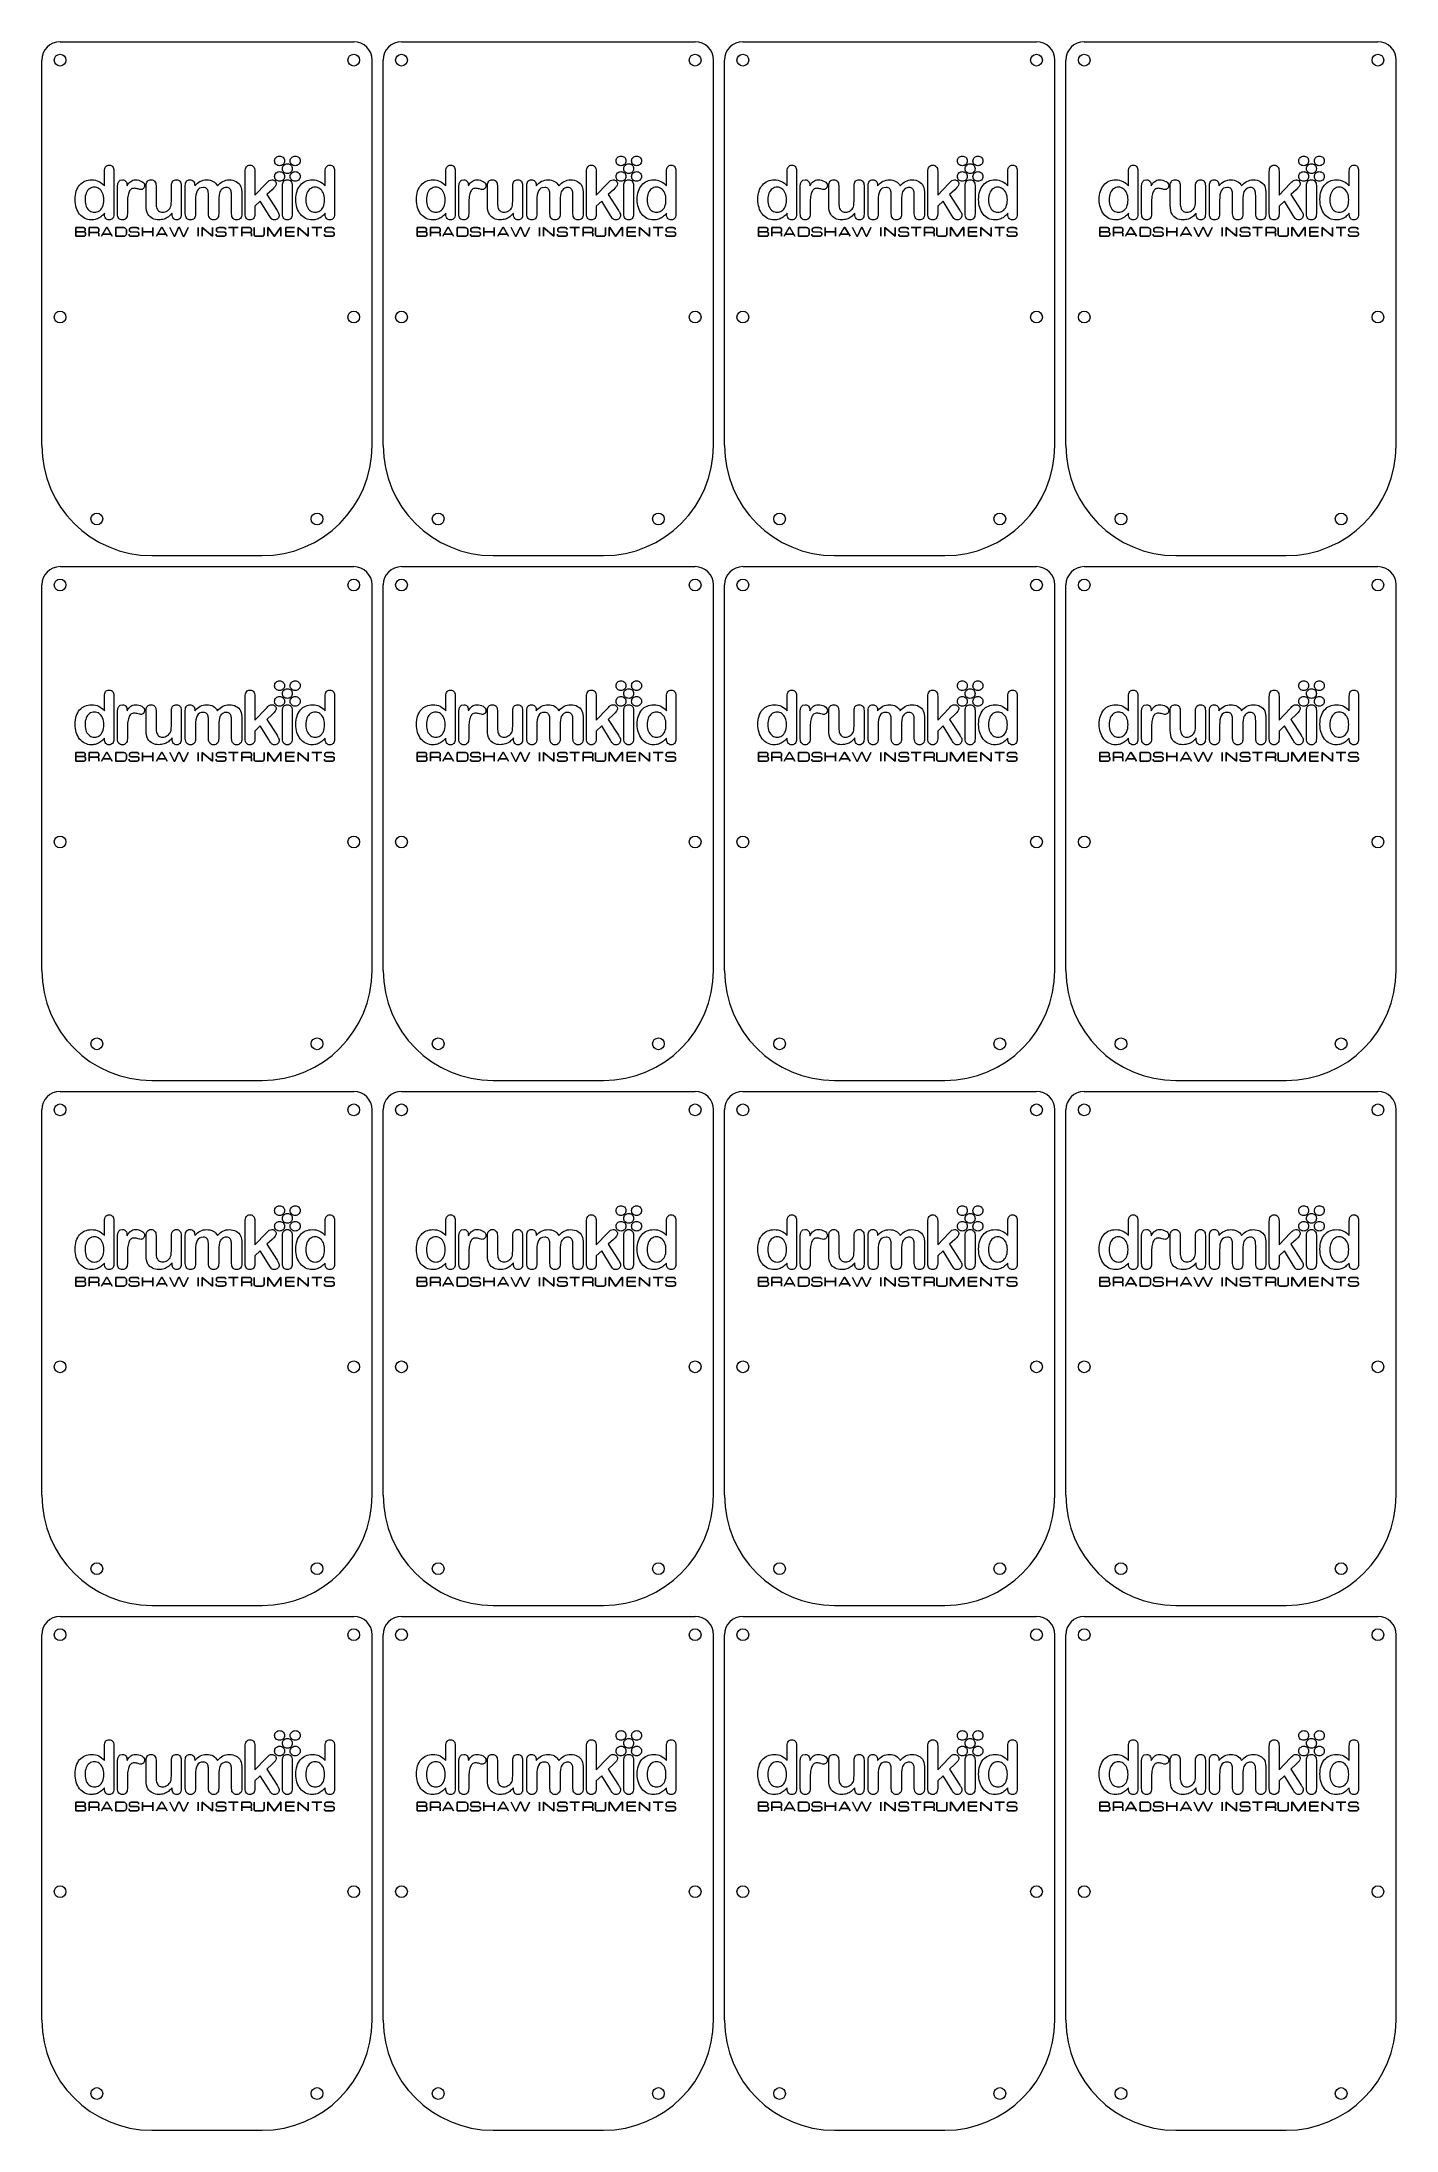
# Model space of a CAD drawing. Header units: millimetres. Extents: x 3 to 372, y 3 to 572.
import ezdxf

# ---------------------------------------------------------------- set-up
doc = ezdxf.new("R2010")
doc.units = ezdxf.units.MM
doc.layers.get('0').update_dxf_attribs({"lineweight": 0, "true_color": 0xffffff})
doc.layers.add('cut profiles', color=1, linetype='Continuous', lineweight=9, true_color=0xff0000)
doc.layers.add('line engrave', color=5, linetype='Continuous', lineweight=9, true_color=0x0000ff)

# ---------------------------------------------------------------- blocks, each defined once
blk = doc.blocks.new('bradshaw instruments')
at = {"layer": 'line engrave', "flags": 128}
for points in [[(2.24, 1.24, -0.098908), (2.42, 1.2, -0.10344), (2.56, 1.11, -0.090339), (2.66, 0.96, -0.105124), (2.69, 0.79), (2.69, 0.45, -0.105063), (2.66, 0.27, -0.093767), (2.56, 0.13, -0.095613), (2.42, 0.04, -0.103244), (2.24, 0), (0, 0), (0, 1.24), (2.13, 1.24, 0.099973), (2.3, 1.27, 0.098904), (2.43, 1.36, 0.092327), (2.53, 1.5, 0.106575), (2.56, 1.66), (2.56, 1.93, 0.106575), (2.53, 2.09, 0.092327), (2.43, 2.23, 0.098904), (2.3, 2.32, 0.099973), (2.13, 2.35), (0, 2.35), (0, 1.24), (0, 2.35), (2.13, 2.35, -0.099973), (2.3, 2.32, -0.098904), (2.43, 2.23, -0.092327), (2.53, 2.09, -0.106575), (2.56, 1.93), (2.56, 1.66, -0.106575), (2.53, 1.5, -0.092327), (2.43, 1.36, -0.098904), (2.3, 1.27, -0.099973), (2.13, 1.24), (0, 1.24), (0, 0), (2.24, 0, 0.103244), (2.42, 0.04, 0.095613), (2.56, 0.13, 0.093767), (2.66, 0.27, 0.105063), (2.69, 0.45), (2.69, 0.79, 0.105124), (2.66, 0.96, 0.090339), (2.56, 1.11, 0.10344), (2.42, 1.2, 0.098908)], [(3.68, 2.35), (5.87, 2.35, -0.122448), (6.02, 2.31, -0.093839), (6.16, 2.21, -0.089281), (6.25, 2.05, -0.092161), (6.28, 1.86), (6.28, 1.52, -0.093718), (6.25, 1.33, -0.087748), (6.16, 1.18, -0.098298), (6.02, 1.08, -0.117924), (5.87, 1.04), (3.68, 1.04), (5.87, 1.04, 0.117924), (6.02, 1.08, 0.098298), (6.16, 1.18, 0.087748), (6.25, 1.33, 0.093718), (6.28, 1.52), (6.28, 1.86, 0.092161), (6.25, 2.05, 0.089281), (6.16, 2.21, 0.093839), (6.02, 2.31, 0.122448), (5.87, 2.35), (3.68, 2.35), (3.68, 0)], [(6.28, 0.6, 0.052423), (6.27, 0.75, 0.092725), (6.21, 0.89, 0.119673), (6.09, 1, 0.132163), (5.91, 1.04, -0.132163), (6.09, 1, -0.119673), (6.21, 0.89, -0.092725), (6.27, 0.75, -0.052423), (6.28, 0.6), (6.28, 0)], [(13.08, 0, 0.102226), (13.37, 0.06, 0.094501), (13.6, 0.21, 0.098786), (13.76, 0.44, 0.10219), (13.81, 0.73), (13.81, 1.62, 0.102226), (13.76, 1.91, 0.096653), (13.6, 2.14, 0.096653), (13.37, 2.3, 0.102226), (13.08, 2.35), (10.95, 2.35), (10.95, 0), (10.95, 2.35), (13.08, 2.35, -0.102226), (13.37, 2.3, -0.096653), (13.6, 2.14, -0.096653), (13.76, 1.91, -0.102226), (13.81, 1.62), (13.81, 0.73, -0.10219), (13.76, 0.44, -0.098786), (13.6, 0.21, -0.094501), (13.37, 0.06, -0.102226), (13.08, 0), (10.95, 0)], [(14.55, 0.36, 0.099432), (14.57, 0.21, 0.143913), (14.67, 0.1, 0.093182), (14.84, 0.03, 0.05916), (15.1, 0), (16.54, 0, 0.058982), (16.78, 0.03, 0.068534), (17, 0.11, 0.089996), (17.16, 0.25, 0.183934), (17.23, 0.42), (17.23, 0.8, 0.148001), (17.19, 0.95, 0.089697), (17.08, 1.06, 0.084909), (16.94, 1.13, 0.064508), (16.79, 1.16), (14.98, 1.21, -0.232779), (14.74, 1.31, -0.167692), (14.67, 1.56), (14.67, 1.91, -0.119152), (14.71, 2.11, -0.147143), (14.85, 2.25, -0.090006), (15.09, 2.33, -0.039138), (15.46, 2.35), (16.56, 2.35, -0.038575), (16.79, 2.33, -0.081431), (16.97, 2.28, -0.127919), (17.09, 2.18, -0.150432), (17.13, 2.02), (17.13, 1.82), (17.13, 2.02, 0.150432), (17.09, 2.18, 0.127919), (16.97, 2.28, 0.081431), (16.79, 2.33, 0.038575), (16.56, 2.35), (15.46, 2.35, 0.039138), (15.09, 2.33, 0.090006), (14.85, 2.25, 0.147143), (14.71, 2.11, 0.119152), (14.67, 1.91), (14.67, 1.56, 0.167692), (14.74, 1.31, 0.232779), (14.98, 1.21), (16.79, 1.16, -0.064508), (16.94, 1.13, -0.084909), (17.08, 1.06, -0.089697), (17.19, 0.95, -0.148001), (17.23, 0.8), (17.23, 0.42, -0.183934), (17.16, 0.25, -0.089996), (17, 0.11, -0.068534), (16.78, 0.03, -0.058982), (16.54, 0), (15.1, 0, -0.05916), (14.84, 0.03, -0.093182), (14.67, 0.1, -0.143913), (14.57, 0.21, -0.099432), (14.55, 0.36), (14.55, 0.56)], [(38.23, 0.36, 0.099432), (38.25, 0.21, 0.143913), (38.35, 0.1, 0.093182), (38.52, 0.03, 0.05916), (38.78, 0), (40.22, 0, 0.058982), (40.46, 0.03, 0.068534), (40.68, 0.11, 0.089996), (40.84, 0.25, 0.183934), (40.91, 0.42), (40.91, 0.8, 0.148001), (40.87, 0.95, 0.089697), (40.76, 1.06, 0.084909), (40.62, 1.13, 0.064508), (40.47, 1.16), (38.66, 1.21, -0.232779), (38.42, 1.31, -0.167692), (38.35, 1.56), (38.35, 1.91, -0.119152), (38.39, 2.11, -0.147143), (38.53, 2.25, -0.090006), (38.77, 2.33, -0.039138), (39.14, 2.35), (40.24, 2.35, -0.038575), (40.47, 2.33, -0.081431), (40.65, 2.28, -0.127919), (40.77, 2.18, -0.150432), (40.81, 2.02), (40.81, 1.82), (40.81, 2.02, 0.150432), (40.77, 2.18, 0.127919), (40.65, 2.28, 0.081431), (40.47, 2.33, 0.038575), (40.24, 2.35), (39.14, 2.35, 0.039138), (38.77, 2.33, 0.090006), (38.53, 2.25, 0.147143), (38.39, 2.11, 0.119152), (38.35, 1.91), (38.35, 1.56, 0.167692), (38.42, 1.31, 0.232779), (38.66, 1.21), (40.47, 1.16, -0.064508), (40.62, 1.13, -0.084909), (40.76, 1.06, -0.089697), (40.87, 0.95, -0.148001), (40.91, 0.8), (40.91, 0.42, -0.183934), (40.84, 0.25, -0.089996), (40.68, 0.11, -0.068534), (40.46, 0.03, -0.058982), (40.22, 0), (38.78, 0, -0.05916), (38.52, 0.03, -0.093182), (38.35, 0.1, -0.143913), (38.25, 0.21, -0.099432), (38.23, 0.36), (38.23, 0.56)], [(45.28, 2.35), (47.47, 2.35, -0.122448), (47.62, 2.31, -0.093839), (47.75, 2.21, -0.089281), (47.84, 2.05, -0.092161), (47.88, 1.86), (47.88, 1.52, -0.093718), (47.84, 1.33, -0.087748), (47.75, 1.18, -0.098298), (47.62, 1.08, -0.117924), (47.47, 1.04), (45.28, 1.04), (47.47, 1.04, 0.117924), (47.62, 1.08, 0.098298), (47.75, 1.18, 0.087748), (47.84, 1.33, 0.093718), (47.88, 1.52), (47.88, 1.86, 0.092161), (47.84, 2.05, 0.089281), (47.75, 2.21, 0.093839), (47.62, 2.31, 0.122448), (47.47, 2.35), (45.28, 2.35), (45.28, 0)], [(47.88, 0.6, 0.052423), (47.86, 0.75, 0.092725), (47.8, 0.89, 0.119673), (47.69, 1, 0.132163), (47.5, 1.04, -0.132163), (47.69, 1, -0.119673), (47.8, 0.89, -0.092725), (47.86, 0.75, -0.052423), (47.88, 0.6), (47.88, 0)], [(51.31, 0.55, -0.068768), (51.29, 0.35, -0.097375), (51.21, 0.17, -0.118679), (51.07, 0.05, -0.120712), (50.85, 0), (49.08, 0, -0.118541), (48.83, 0.05, -0.128733), (48.68, 0.18, -0.094699), (48.61, 0.36, -0.04513), (48.58, 0.55), (48.58, 2.35), (48.58, 0.55, 0.04513), (48.61, 0.36, 0.094699), (48.68, 0.18, 0.128733), (48.83, 0.05, 0.118541), (49.08, 0), (50.85, 0, 0.120712), (51.07, 0.05, 0.118679), (51.21, 0.17, 0.097375), (51.29, 0.35, 0.068768), (51.31, 0.55), (51.31, 2.35)], [(67.75, 0.36, 0.099432), (67.78, 0.21, 0.143913), (67.87, 0.1, 0.093182), (68.04, 0.03, 0.05916), (68.31, 0), (69.75, 0, 0.058982), (69.98, 0.03, 0.068534), (70.2, 0.11, 0.089996), (70.37, 0.25, 0.183934), (70.43, 0.42), (70.43, 0.8, 0.148001), (70.39, 0.95, 0.089697), (70.28, 1.06, 0.084909), (70.14, 1.13, 0.064508), (69.99, 1.16), (68.19, 1.21, -0.232779), (67.94, 1.31, -0.167692), (67.87, 1.56), (67.87, 1.91, -0.119152), (67.92, 2.11, -0.147143), (68.05, 2.25, -0.090006), (68.3, 2.33, -0.039138), (68.67, 2.35), (69.76, 2.35, -0.038575), (69.99, 2.33, -0.081431), (70.17, 2.28, -0.127919), (70.29, 2.18, -0.150432), (70.33, 2.02), (70.33, 1.82), (70.33, 2.02, 0.150432), (70.29, 2.18, 0.127919), (70.17, 2.28, 0.081431), (69.99, 2.33, 0.038575), (69.76, 2.35), (68.67, 2.35, 0.039138), (68.3, 2.33, 0.090006), (68.05, 2.25, 0.147143), (67.92, 2.11, 0.119152), (67.87, 1.91), (67.87, 1.56, 0.167692), (67.94, 1.31, 0.232779), (68.19, 1.21), (69.99, 1.16, -0.064508), (70.14, 1.13, -0.084909), (70.28, 1.06, -0.089697), (70.39, 0.95, -0.148001), (70.43, 0.8), (70.43, 0.42, -0.183934), (70.37, 0.25, -0.089996), (70.2, 0.11, -0.068534), (69.98, 0.03, -0.058982), (69.75, 0), (68.31, 0, -0.05916), (68.04, 0.03, -0.093182), (67.87, 0.1, -0.143913), (67.78, 0.21, -0.099432), (67.75, 0.36), (67.75, 0.56)]]:
    blk.add_lwpolyline(points, format="xyb", close=True, dxfattribs=at)
for points in [[(8.35, 2.35), (8.58, 2.35), (9.95, 0), (8.58, 2.35), (8.35, 2.35), (6.99, 0)], [(9.59, 0.61), (7.35, 0.61)], [(18.21, 1.24), (20.99, 1.24), (20.99, 0), (20.99, 2.35), (20.99, 1.24), (18.21, 1.24), (18.21, 2.35), (18.21, 0)], [(23.35, 2.35), (23.57, 2.35), (24.94, 0), (23.57, 2.35), (23.35, 2.35), (21.98, 0)], [(24.59, 0.61), (22.34, 0.61)], [(26.78, 0), (26.99, 0), (28.04, 2.35), (28.25, 2.35), (29.3, 0), (29.5, 0), (30.63, 2.35), (29.5, 0), (29.3, 0), (28.25, 2.35), (28.04, 2.35), (26.99, 0), (26.78, 0), (25.66, 2.35)], [(33.33, 2.35), (33.33, 0)], [(37.22, 0), (34.45, 2.35), (34.45, 0), (34.45, 2.35), (37.22, 0), (37.22, 2.35)], [(42.95, 2.35), (44.29, 2.35), (41.61, 2.35), (42.95, 2.35), (42.95, 0)], [(52.3, 2.35), (52.47, 2.35), (54.04, 0), (54.18, 0), (55.76, 2.35), (55.92, 2.35), (55.92, 0), (55.92, 2.35), (55.76, 2.35), (54.18, 0), (54.04, 0), (52.47, 2.35), (52.3, 2.35), (52.3, 0)], [(57.23, 0), (57.23, 1.24), (59.51, 1.24), (57.23, 1.24), (57.23, 2.35), (59.61, 2.35), (57.23, 2.35), (57.23, 0), (59.61, 0)], [(63.36, 0), (60.59, 2.35), (60.59, 0), (60.59, 2.35), (63.36, 0), (63.36, 2.35)], [(65.7, 2.35), (67.04, 2.35), (64.36, 2.35), (65.7, 2.35), (65.7, 0)]]:
    blk.add_lwpolyline(points, close=True, dxfattribs=at)
blk = doc.blocks.new('main block')
at = {"layer": 'cut profiles'}
for p, q in [((5, 0), (85, 0)), ((0, -110), (0, -5)), ((90, -110), (90, -5)), ((30, -140), (60, -140))]:
    blk.add_line(p, q, dxfattribs=at)
for centre in [(5, -5), (85, -5), (5, -75), (85, -75), (15, -130), (75, -130)]:
    blk.add_circle(centre, 1.6, dxfattribs=at)
for centre, radius, start, end in [((5, -5), 5, 90, 180), ((85, -5), 5, 0, 90), ((30, -110), 30, 180, 270), ((60, -110), 30, 270, 0)]:
    blk.add_arc(centre, radius, start, end, dxfattribs=at)
at = {"layer": 'line engrave', "color": 5, "true_color": 0x0000ff}
for points in [[(17.07, -39.25), (17.07, -35.28)], [(19.61, -35.14), (19.61, -47)], [(20.64, -46.9), (20.64, -39.42)], [(28.43, -44.54), (28.43, -39.21)], [(31.12, -39.21), (31.12, -43.51)], [(35.33, -42.48), (35.33, -39.21)], [(38.01, -39.21), (38.01, -47)], [(39.11, -46.84), (39.11, -39.15)], [(41.67, -38.99), (41.67, -39.25)], [(55.41, -46.9), (55.41, -35.44)], [(58.08, -35.28), (58.08, -41.8), (61.11, -38.63)], [(65.56, -46.9), (65.56, -39.21)], [(68.25, -39.13), (68.25, -46.9)], [(77.21, -39.25), (77.21, -35.28)], [(79.75, -35.14), (79.75, -47)], [(23.32, -44.65), (23.32, -46.9)], [(41.88, -43.21), (41.88, -46.84)], [(45.44, -46.84), (45.44, -42.56)], [(48.21, -43.27), (48.21, -46.84)], [(51.71, -46.84), (51.71, -42.32)], [(54.5, -41.59), (54.5, -46.84)], [(61.91, -47.3), (59.54, -43.4), (58.08, -44.78), (58.08, -46.92)], [(62.76, -40.3), (61.33, -41.61), (64.09, -45.94)], [(17.07, -47), (17.07, -46.73)], [(35.49, -47.02), (35.49, -46.67)], [(77.21, -47), (77.21, -46.73)]]:
    blk.add_lwpolyline(points, dxfattribs=at)
for points in [[(17.07, -35.28), (17.07, -34.73), (17.18, -34.31), (17.4, -34.03)], [(17.4, -34.03), (17.62, -33.75), (17.94, -33.61), (18.34, -33.61)], [(18.34, -33.61), (18.75, -33.61), (19.06, -33.74), (19.28, -34)], [(19.28, -34), (19.5, -34.26), (19.61, -34.64), (19.61, -35.14)], [(55.41, -35.44), (55.41, -34.84), (55.52, -34.39), (55.75, -34.08)], [(55.75, -34.08), (55.98, -33.77), (56.31, -33.61), (56.73, -33.61)], [(56.73, -33.61), (57.15, -33.61), (57.48, -33.75), (57.72, -34.03)], [(57.72, -34.03), (57.96, -34.31), (58.08, -34.73), (58.08, -35.28)], [(63.44, -32.44), (63.44, -32.06), (63.57, -31.75), (63.84, -31.5)], [(63.83, -33.41), (63.57, -33.18), (63.44, -32.86), (63.44, -32.44)], [(64.8, -33.76), (64.42, -33.76), (64.1, -33.64), (63.83, -33.41)], [(63.84, -31.5), (64.12, -31.25), (64.44, -31.13), (64.8, -31.13)], [(64.8, -31.13), (65.14, -31.13), (65.45, -31.24), (65.72, -31.46)], [(65.73, -33.41), (65.47, -33.64), (65.16, -33.76), (64.8, -33.76)], [(65.56, -34.56), (65.56, -34.18), (65.7, -33.87), (65.97, -33.63)], [(65.72, -31.46), (65.99, -31.69), (66.13, -32.01), (66.13, -32.44)], [(66.13, -32.44), (66.13, -32.85), (65.99, -33.18), (65.73, -33.41)], [(65.97, -33.63), (66.24, -33.38), (66.56, -33.25), (66.92, -33.25)], [(66.92, -33.25), (67.27, -33.25), (67.58, -33.37), (67.85, -33.59)], [(67.69, -32.44), (67.69, -32.06), (67.83, -31.75), (68.09, -31.5)], [(68.08, -33.41), (67.82, -33.18), (67.69, -32.86), (67.69, -32.44)], [(67.85, -33.59), (68.12, -33.81), (68.25, -34.14), (68.25, -34.56)], [(69.05, -33.76), (68.68, -33.76), (68.35, -33.64), (68.08, -33.41)], [(68.09, -31.5), (68.37, -31.25), (68.69, -31.13), (69.05, -31.13)], [(69.05, -31.13), (69.4, -31.13), (69.71, -31.24), (69.97, -31.46)], [(69.98, -33.41), (69.72, -33.64), (69.41, -33.76), (69.05, -33.76)], [(69.97, -31.46), (70.24, -31.69), (70.38, -32.01), (70.38, -32.44)], [(70.38, -32.44), (70.38, -32.85), (70.25, -33.18), (69.98, -33.41)], [(77.21, -35.28), (77.21, -34.73), (77.32, -34.31), (77.53, -34.03)], [(77.53, -34.03), (77.76, -33.75), (78.07, -33.61), (78.48, -33.61)], [(78.48, -33.61), (78.89, -33.61), (79.2, -33.74), (79.41, -34)], [(79.41, -34), (79.64, -34.26), (79.75, -34.64), (79.75, -35.14)], [(9.09, -42.96), (9.09, -41.28), (9.5, -39.97), (10.32, -39.03)], [(10.32, -39.03), (11.14, -38.09), (12.22, -37.63), (13.56, -37.63)], [(14.33, -39.61), (13.84, -39.61), (13.4, -39.75), (13.01, -40.04)], [(13.56, -37.63), (14.33, -37.63), (14.99, -37.76), (15.52, -38.03)], [(15.63, -40.03), (15.23, -39.75), (14.8, -39.61), (14.33, -39.61)], [(15.52, -38.03), (16.05, -38.29), (16.57, -38.7), (17.07, -39.25)], [(20.64, -39.42), (20.64, -38.21), (21.07, -37.61), (21.95, -37.61)], [(21.95, -37.61), (22.39, -37.61), (22.71, -37.75), (22.91, -38.03)], [(22.91, -38.03), (23.11, -38.31), (23.22, -38.73), (23.24, -39.28)], [(23.24, -39.28), (23.56, -38.73), (23.89, -38.31), (24.22, -38.03)], [(24.22, -38.03), (24.56, -37.75), (25.01, -37.61), (25.58, -37.61)], [(25.58, -37.61), (26.14, -37.61), (26.69, -37.75), (27.22, -38.03)], [(27.22, -38.03), (27.75, -38.31), (28.02, -38.69), (28.02, -39.15)], [(28.02, -39.15), (28.02, -39.48), (27.91, -39.75), (27.68, -39.97)], [(28.43, -39.21), (28.43, -38.67), (28.56, -38.27), (28.8, -38.01)], [(28.8, -38.01), (29.04, -37.74), (29.36, -37.61), (29.76, -37.61)], [(29.76, -37.61), (30.17, -37.61), (30.5, -37.74), (30.75, -38.01)], [(30.75, -38.01), (31, -38.28), (31.12, -38.68), (31.12, -39.21)], [(35.33, -39.21), (35.33, -38.68), (35.46, -38.28), (35.71, -38.01)], [(35.71, -38.01), (35.96, -37.74), (36.28, -37.61), (36.68, -37.61)], [(36.68, -37.61), (37.08, -37.61), (37.4, -37.74), (37.65, -38.01)], [(37.65, -38.01), (37.89, -38.27), (38.01, -38.67), (38.01, -39.21)], [(39.11, -39.15), (39.11, -38.65), (39.23, -38.26), (39.46, -38)], [(39.46, -38), (39.69, -37.74), (40, -37.61), (40.38, -37.61)], [(40.38, -37.61), (40.75, -37.61), (41.06, -37.73), (41.3, -37.98)], [(41.3, -37.98), (41.55, -38.22), (41.67, -38.56), (41.67, -38.99)], [(41.67, -39.25), (42.14, -38.69), (42.64, -38.28), (43.17, -38.02)], [(44.04, -39.7), (43.16, -39.7), (42.58, -40), (42.29, -40.61)], [(43.17, -38.02), (43.7, -37.76), (44.29, -37.63), (44.94, -37.63)], [(45, -40.07), (44.8, -39.82), (44.48, -39.7), (44.04, -39.7)], [(44.94, -37.63), (45.62, -37.63), (46.2, -37.76), (46.68, -38.03)], [(46.68, -38.03), (47.17, -38.3), (47.57, -38.7), (47.88, -39.25)], [(47.88, -39.25), (48.34, -38.7), (48.82, -38.29), (49.34, -38.03)], [(50.26, -39.7), (49.9, -39.7), (49.56, -39.81), (49.24, -40.02)], [(49.34, -38.03), (49.86, -37.76), (50.43, -37.63), (51.06, -37.63)], [(51.24, -40.06), (51.03, -39.82), (50.7, -39.7), (50.26, -39.7)], [(51.06, -37.63), (51.8, -37.63), (52.43, -37.77), (52.96, -38.06)], [(52.96, -38.06), (53.5, -38.35), (53.89, -38.76), (54.16, -39.3)], [(54.16, -39.3), (54.39, -39.78), (54.5, -40.55), (54.5, -41.59)], [(61.11, -38.63), (61.48, -38.24), (61.76, -37.97), (61.96, -37.82)], [(61.96, -37.82), (62.16, -37.68), (62.4, -37.61), (62.68, -37.61)], [(62.68, -37.61), (63.01, -37.61), (63.29, -37.71), (63.52, -37.93)], [(63.85, -38.73), (63.85, -39.12), (63.49, -39.65), (62.76, -40.3)], [(63.44, -36.69), (63.44, -36.31), (63.57, -36), (63.84, -35.75)], [(63.83, -37.66), (63.57, -37.43), (63.44, -37.11), (63.44, -36.69)], [(63.52, -37.93), (63.74, -38.14), (63.85, -38.41), (63.85, -38.73)], [(64.8, -38.01), (64.42, -38.01), (64.1, -37.89), (63.83, -37.66)], [(63.84, -35.75), (64.12, -35.51), (64.44, -35.38), (64.8, -35.38)], [(64.8, -35.38), (65.14, -35.38), (65.45, -35.49), (65.72, -35.72)], [(65.73, -37.66), (65.47, -37.89), (65.16, -38.01), (64.8, -38.01)], [(65.96, -35.54), (65.7, -35.31), (65.56, -34.98), (65.56, -34.56)], [(65.56, -39.21), (65.56, -38.68), (65.69, -38.28), (65.93, -38.01)], [(65.72, -35.72), (65.99, -35.94), (66.13, -36.26), (66.13, -36.69)], [(66.13, -36.69), (66.13, -37.1), (65.99, -37.43), (65.73, -37.66)], [(65.93, -38.01), (66.18, -37.74), (66.5, -37.61), (66.89, -37.61)], [(66.92, -35.88), (66.55, -35.88), (66.23, -35.77), (65.96, -35.54)], [(66.89, -37.61), (67.29, -37.61), (67.61, -37.74), (67.87, -38.01)], [(67.86, -35.54), (67.6, -35.77), (67.28, -35.88), (66.92, -35.88)], [(67.69, -36.69), (67.69, -36.31), (67.83, -36), (68.09, -35.75)], [(68.08, -37.66), (67.82, -37.43), (67.69, -37.11), (67.69, -36.69)], [(68.25, -34.56), (68.25, -34.98), (68.12, -35.3), (67.86, -35.54)], [(67.87, -38.01), (68.12, -38.28), (68.25, -38.65), (68.25, -39.13)], [(69.05, -38.01), (68.68, -38.01), (68.35, -37.89), (68.08, -37.66)], [(68.09, -35.75), (68.37, -35.51), (68.69, -35.38), (69.05, -35.38)], [(69.05, -35.38), (69.4, -35.38), (69.71, -35.49), (69.97, -35.72)], [(69.98, -37.66), (69.72, -37.89), (69.41, -38.01), (69.05, -38.01)], [(69.23, -42.96), (69.23, -41.28), (69.64, -39.97), (70.46, -39.03)], [(69.97, -35.72), (70.24, -35.94), (70.38, -36.26), (70.38, -36.69)], [(70.38, -36.69), (70.38, -37.1), (70.25, -37.43), (69.98, -37.66)], [(70.46, -39.03), (71.28, -38.09), (72.36, -37.63), (73.7, -37.63)], [(74.46, -39.61), (73.97, -39.61), (73.53, -39.75), (73.14, -40.04)], [(73.7, -37.63), (74.47, -37.63), (75.12, -37.76), (75.65, -38.03)], [(75.76, -40.03), (75.37, -39.75), (74.94, -39.61), (74.46, -39.61)], [(75.65, -38.03), (76.19, -38.29), (76.7, -38.7), (77.21, -39.25)], [(9.4, -45.18), (9.19, -44.49), (9.09, -43.75), (9.09, -42.96)], [(10.31, -46.96), (9.91, -46.45), (9.61, -45.86), (9.4, -45.18)], [(12.1, -41.24), (11.89, -41.76), (11.79, -42.36), (11.79, -43.05)], [(11.79, -43.05), (11.79, -43.78), (11.9, -44.4), (12.12, -44.91)], [(13.01, -40.04), (12.62, -40.31), (12.32, -40.71), (12.1, -41.24)], [(12.12, -44.91), (12.35, -45.42), (12.66, -45.81), (13.06, -46.07)], [(16.57, -41.21), (16.34, -40.69), (16.03, -40.3), (15.63, -40.03)], [(15.64, -46.09), (16.03, -45.84), (16.34, -45.46), (16.57, -44.96)], [(16.93, -43.05), (16.93, -42.33), (16.81, -41.72), (16.57, -41.21)], [(16.57, -44.96), (16.81, -44.45), (16.93, -43.81), (16.93, -43.05)], [(23.4, -42.61), (23.35, -43.16), (23.32, -43.85), (23.32, -44.65)], [(23.69, -41.15), (23.55, -41.56), (23.46, -42.04), (23.4, -42.61)], [(24.27, -40.23), (24.02, -40.44), (23.83, -40.74), (23.69, -41.15)], [(25.23, -39.92), (24.84, -39.92), (24.52, -40.02), (24.27, -40.23)], [(26.23, -40.11), (25.85, -39.98), (25.52, -39.92), (25.23, -39.92)], [(26.95, -40.28), (26.85, -40.28), (26.61, -40.22), (26.23, -40.11)], [(27.68, -39.97), (27.45, -40.18), (27.21, -40.28), (26.95, -40.28)], [(28.94, -47), (28.6, -46.43), (28.43, -45.61), (28.43, -44.54)], [(31.12, -43.51), (31.12, -44.14), (31.17, -44.66), (31.28, -45.09)], [(31.28, -45.09), (31.38, -45.51), (31.57, -45.84), (31.84, -46.08)], [(34.23, -46.03), (34.63, -45.76), (34.92, -45.41), (35.11, -44.98)], [(35.11, -44.98), (35.26, -44.6), (35.33, -43.76), (35.33, -42.48)], [(42.29, -40.61), (42.02, -41.21), (41.88, -42.08), (41.88, -43.21)], [(45.37, -40.98), (45.33, -40.61), (45.2, -40.3), (45, -40.07)], [(45.44, -42.56), (45.44, -41.88), (45.42, -41.36), (45.37, -40.98)], [(48.51, -40.86), (48.31, -41.32), (48.21, -42.12), (48.21, -43.27)], [(49.24, -40.02), (48.93, -40.23), (48.68, -40.51), (48.51, -40.86)], [(51.64, -40.93), (51.59, -40.58), (51.46, -40.29), (51.24, -40.06)], [(51.71, -42.32), (51.71, -41.74), (51.69, -41.28), (51.64, -40.93)], [(69.53, -45.18), (69.33, -44.49), (69.23, -43.75), (69.23, -42.96)], [(70.45, -46.96), (70.05, -46.45), (69.74, -45.86), (69.53, -45.18)], [(72.24, -41.24), (72.03, -41.76), (71.92, -42.36), (71.92, -43.05)], [(71.92, -43.05), (71.92, -43.78), (72.03, -44.4), (72.26, -44.91)], [(73.14, -40.04), (72.76, -40.31), (72.45, -40.71), (72.24, -41.24)], [(72.26, -44.91), (72.49, -45.42), (72.8, -45.81), (73.19, -46.07)], [(76.71, -41.21), (76.48, -40.69), (76.16, -40.3), (75.76, -40.03)], [(75.77, -46.09), (76.17, -45.84), (76.48, -45.46), (76.71, -44.96)], [(77.06, -43.05), (77.06, -42.33), (76.94, -41.72), (76.71, -41.21)], [(76.71, -44.96), (76.94, -44.45), (77.06, -43.81), (77.06, -43.05)], [(11.73, -48.13), (11.18, -47.85), (10.71, -47.46), (10.31, -46.96)], [(13.52, -48.53), (12.88, -48.53), (12.28, -48.4), (11.73, -48.13)], [(13.06, -46.07), (13.45, -46.33), (13.88, -46.46), (14.35, -46.46)], [(14.86, -48.33), (14.45, -48.46), (14.01, -48.53), (13.52, -48.53)], [(14.35, -46.46), (14.82, -46.46), (15.25, -46.33), (15.64, -46.09)], [(16, -47.74), (15.65, -48), (15.27, -48.19), (14.86, -48.33)], [(17.07, -46.73), (16.71, -47.14), (16.36, -47.48), (16, -47.74)], [(17.43, -48.14), (17.19, -47.87), (17.07, -47.49), (17.07, -47)], [(18.34, -48.53), (17.98, -48.53), (17.67, -48.4), (17.43, -48.14)], [(19.26, -48.15), (19.02, -48.4), (18.72, -48.53), (18.34, -48.53)], [(19.61, -47), (19.61, -47.51), (19.5, -47.89), (19.26, -48.15)], [(21.01, -48.12), (20.76, -47.84), (20.64, -47.44), (20.64, -46.9)], [(21.97, -48.53), (21.58, -48.53), (21.26, -48.39), (21.01, -48.12)], [(22.94, -48.13), (22.68, -48.4), (22.36, -48.53), (21.97, -48.53)], [(23.32, -46.9), (23.32, -47.44), (23.2, -47.85), (22.94, -48.13)], [(30.13, -48.11), (29.61, -47.84), (29.22, -47.47), (28.94, -47)], [(31.88, -48.51), (31.23, -48.51), (30.65, -48.38), (30.13, -48.11)], [(31.84, -46.08), (32.12, -46.32), (32.49, -46.44), (32.95, -46.44)], [(33.32, -48.31), (32.9, -48.44), (32.42, -48.51), (31.88, -48.51)], [(32.95, -46.44), (33.4, -46.44), (33.83, -46.3), (34.23, -46.03)], [(34.48, -47.7), (34.12, -47.97), (33.74, -48.17), (33.32, -48.31)], [(35.49, -46.67), (35.17, -47.08), (34.83, -47.42), (34.48, -47.7)], [(35.85, -48.14), (35.61, -47.87), (35.49, -47.5), (35.49, -47.02)], [(36.76, -48.53), (36.39, -48.53), (36.09, -48.4), (35.85, -48.14)], [(37.66, -48.15), (37.43, -48.4), (37.13, -48.53), (36.76, -48.53)], [(38.01, -47), (38.01, -47.51), (37.89, -47.89), (37.66, -48.15)], [(39.5, -48.11), (39.24, -47.82), (39.11, -47.4), (39.11, -46.84)], [(40.5, -48.53), (40.1, -48.53), (39.76, -48.39), (39.5, -48.11)], [(41.5, -48.11), (41.25, -48.39), (40.92, -48.53), (40.5, -48.53)], [(41.88, -46.84), (41.88, -47.4), (41.75, -47.82), (41.5, -48.11)], [(45.82, -48.11), (45.57, -47.83), (45.44, -47.4), (45.44, -46.84)], [(46.81, -48.53), (46.41, -48.53), (46.07, -48.39), (45.82, -48.11)], [(47.83, -48.11), (47.57, -48.39), (47.23, -48.53), (46.81, -48.53)], [(48.21, -46.84), (48.21, -47.4), (48.08, -47.83), (47.83, -48.11)], [(52.1, -48.11), (51.84, -47.82), (51.71, -47.4), (51.71, -46.84)], [(53.1, -48.53), (52.7, -48.53), (52.36, -48.39), (52.1, -48.11)], [(54.12, -48.11), (53.86, -48.39), (53.52, -48.53), (53.1, -48.53)], [(54.5, -46.84), (54.5, -47.4), (54.37, -47.83), (54.12, -48.11)], [(55.76, -48.12), (55.52, -47.84), (55.41, -47.44), (55.41, -46.9)], [(56.73, -48.53), (56.32, -48.53), (56, -48.39), (55.76, -48.12)], [(57.67, -48.12), (57.4, -48.39), (57.09, -48.53), (56.73, -48.53)], [(58.08, -46.92), (58.08, -47.44), (57.95, -47.84), (57.67, -48.12)], [(62.63, -48.27), (62.45, -48.09), (62.21, -47.77), (61.91, -47.3)], [(63.39, -48.53), (63.06, -48.53), (62.81, -48.44), (62.63, -48.27)], [(64.3, -48.17), (64.07, -48.41), (63.77, -48.53), (63.39, -48.53)], [(64.09, -45.94), (64.29, -46.26), (64.44, -46.51), (64.52, -46.68)], [(64.66, -47.15), (64.66, -47.58), (64.54, -47.92), (64.3, -48.17)], [(64.52, -46.68), (64.61, -46.85), (64.66, -47), (64.66, -47.15)], [(65.93, -48.11), (65.69, -47.83), (65.56, -47.42), (65.56, -46.9)], [(66.89, -48.53), (66.5, -48.53), (66.18, -48.39), (65.93, -48.11)], [(67.87, -48.12), (67.61, -48.39), (67.29, -48.53), (66.89, -48.53)], [(68.25, -46.9), (68.25, -47.44), (68.12, -47.84), (67.87, -48.12)], [(71.86, -48.13), (71.32, -47.85), (70.85, -47.46), (70.45, -46.96)], [(73.66, -48.53), (73.01, -48.53), (72.42, -48.4), (71.86, -48.13)], [(73.19, -46.07), (73.59, -46.33), (74.02, -46.46), (74.48, -46.46)], [(74.99, -48.33), (74.59, -48.46), (74.14, -48.53), (73.66, -48.53)], [(74.48, -46.46), (74.96, -46.46), (75.39, -46.33), (75.77, -46.09)], [(76.14, -47.74), (75.79, -48), (75.41, -48.19), (74.99, -48.33)], [(77.21, -46.73), (76.85, -47.14), (76.49, -47.48), (76.14, -47.74)], [(77.56, -48.14), (77.33, -47.87), (77.21, -47.49), (77.21, -47)], [(78.48, -48.53), (78.11, -48.53), (77.81, -48.4), (77.56, -48.14)], [(79.39, -48.15), (79.16, -48.4), (78.85, -48.53), (78.48, -48.53)], [(79.75, -47), (79.75, -47.51), (79.63, -47.89), (79.39, -48.15)]]:
    blk.add_open_spline(points, degree=3, dxfattribs=at)
at = {"layer": 'line engrave'}
blk.add_blockref('bradshaw instruments', (9.25, -52.99), dxfattribs=at)

msp = doc.modelspace()

# ---------------------------------------------------------------- block references
for p in [(3, 572), (96, 572), (189, 572), (282, 572), (3, 429), (96, 429), (189, 429), (282, 429), (3, 286), (96, 286), (189, 286), (282, 286), (3, 143), (96, 143), (189, 143), (282, 143)]:
    msp.add_blockref('main block', p)

doc.saveas('drawing.dxf')
